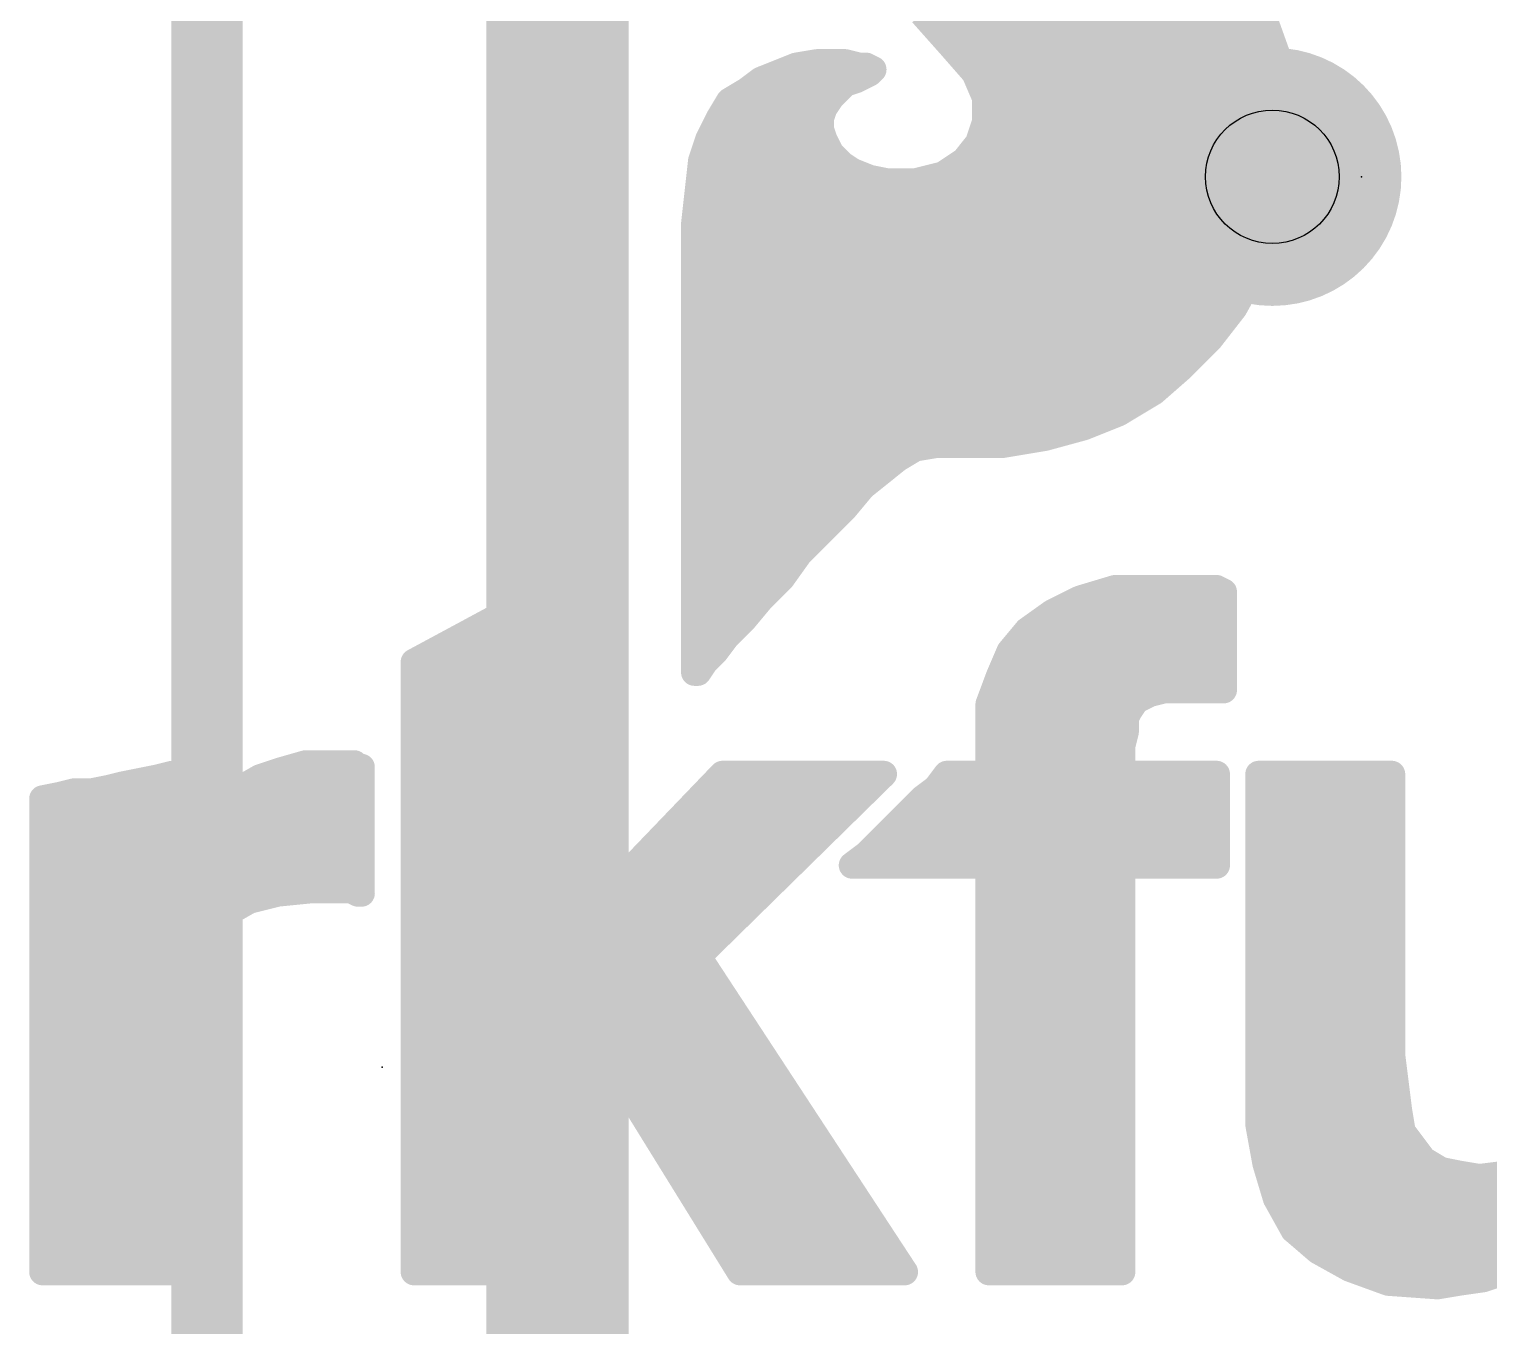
# Model space of a CAD drawing. Extents: x -33 to 53.6, y -8.2 to 46.5.
# Drawn here: x 7.883 to 12.048, y 33.552 to 37.251 of the extents above; entities that cross this region are included whole.
import ezdxf

# ---------------------------------------------------------------- set-up
doc = ezdxf.new("R2010")
doc.units = 0
for name, color, linetype in [('1', 12, 'CONTINUOUS'), ('18', 110, 'CONTINUOUS'), ('21', 253, 'CONTINUOUS'), ('23', 53, 'CONTINUOUS'), ('44', 253, 'CONTINUOUS')]:
    doc.layers.add(name, color=color, linetype=linetype)

# ---------------------------------------------------------------- blocks, each defined once
blk = doc.blocks.new('ROUNDV')
at = {"const_width": 0.5}
blk.add_lwpolyline([(0, -0.25, 1), (0, 0.25, 1), (0, -0.25)], format="xyb", dxfattribs=at)

msp = doc.modelspace()

# ---------------------------------------------------------------- linework, layer by layer
at = {"layer": '1'}
for points, const_width in [([(9.39, 38.1), (9.39, 30.997)], 0.4064), ([(8.39, 38.1), (8.39, 30.997)], 0.2032)]:
    msp.add_lwpolyline(points, dxfattribs=dict(at, const_width=const_width))
at = {"layer": '21', "const_width": 0.0762}
for points in [[(10.431, 37.296), (10.511, 37.206)], [(11.451, 37.156), (11.401, 37.296)], [(10.4614, 37.2618), (11.4132, 37.2618)], [(10.511, 37.206), (10.581, 37.126)], [(10.131, 37.156), (10.071, 37.146)], [(10.211, 37.156), (10.131, 37.156)], [(10.251, 37.146), (10.211, 37.156)], [(10.5289, 37.1856), (11.4404, 37.1856)], [(11.481, 36.996), (11.451, 37.156)], [(10.071, 37.146), (9.971, 37.106)], [(10.241, 37.106), (10.281, 37.126)], [(10.271, 37.146), (10.251, 37.146)], [(10.291, 37.136), (10.271, 37.146)], [(10.281, 37.126), (10.291, 37.136)], [(10.581, 37.126), (10.611, 37.056)], [(9.931, 37.076), (9.881, 37.046)], [(9.971, 37.106), (9.931, 37.076)], [(9.9795, 37.1094), (10.2478, 37.1094)], [(10.171, 37.056), (10.211, 37.096)], [(10.211, 37.096), (10.241, 37.106)], [(10.5881, 37.1094), (11.4597, 37.1094)], [(9.881, 37.046), (9.851, 36.996)], [(9.8733, 37.0332), (10.1558, 37.0332)], [(10.151, 37.026), (10.171, 37.056)], [(10.611, 37.056), (10.611, 36.986)], [(10.611, 37.0332), (11.474, 37.0332)], [(9.851, 36.996), (9.821, 36.936)], [(10.141, 36.996), (10.151, 37.026)], [(10.141, 36.966), (10.141, 36.996)], [(11.471, 36.816), (11.481, 36.996)], [(9.8315, 36.957), (10.144, 36.957)], [(10.151, 36.936), (10.141, 36.966)], [(10.611, 36.986), (10.591, 36.926)], [(10.6013, 36.957), (11.4788, 36.957)], [(9.821, 36.936), (9.801, 36.876)], [(10.171, 36.896), (10.151, 36.936)], [(10.591, 36.926), (10.551, 36.876)], [(9.801, 36.876), (9.781, 36.696)], [(9.8026, 36.8808), (10.1862, 36.8808)], [(10.201, 36.866), (10.171, 36.896)], [(10.231, 36.846), (10.201, 36.866)], [(10.551, 36.876), (10.491, 36.836)], [(10.5548, 36.8808), (11.4746, 36.8808)], [(10.281, 36.826), (10.231, 36.846)], [(10.331, 36.816), (10.281, 36.826)], [(10.491, 36.836), (10.411, 36.816)], [(9.7931, 36.8046), (11.4678, 36.8046)], [(10.411, 36.816), (10.331, 36.816)], [(11.421, 36.636), (11.471, 36.816)], [(9.781, 36.696), (9.781, 35.416)], [(9.7846, 36.7284), (11.4467, 36.7284)], [(9.781, 36.6522), (11.4255, 36.6522)], [(11.321, 36.456), (11.421, 36.636)], [(9.781, 36.576), (11.3877, 36.576)], [(9.781, 36.4998), (11.3453, 36.4998)], [(11.251, 36.366), (11.321, 36.456)], [(9.781, 36.4236), (11.2958, 36.4236)], [(11.171, 36.286), (11.251, 36.366)], [(9.781, 36.3474), (11.2324, 36.3474)], [(11.091, 36.216), (11.171, 36.286)], [(9.781, 36.2712), (11.1541, 36.2712)], [(10.991, 36.156), (11.091, 36.216)], [(9.781, 36.195), (11.056, 36.195)], [(10.891, 36.116), (10.991, 36.156)], [(9.781, 36.1188), (10.898, 36.1188)], [(10.781, 36.086), (10.891, 36.116)], [(10.661, 36.066), (10.781, 36.086)], [(9.781, 36.0426), (10.3887, 36.0426)], [(10.361, 36.026), (10.411, 36.056)], [(10.411, 36.056), (10.471, 36.066)], [(10.471, 36.066), (10.661, 36.066)], [(10.261, 35.946), (10.361, 36.026)], [(9.781, 35.9664), (10.2865, 35.9664)], [(10.211, 35.886), (10.261, 35.946)], [(9.781, 35.8902), (10.2145, 35.8902)], [(10.081, 35.756), (10.211, 35.886)], [(9.781, 35.814), (10.139, 35.814)], [(9.781, 35.7378), (10.068, 35.7378)], [(10.031, 35.686), (10.081, 35.756)], [(8.981, 35.446), (9.371, 35.656)], [(9.371, 35.656), (9.371, 34.616)], [(9.781, 35.6616), (10.0066, 35.6616)], [(9.971, 35.626), (10.031, 35.686)], [(10.881, 35.626), (10.981, 35.656)], [(10.981, 35.656), (11.271, 35.656)], [(11.271, 35.656), (11.291, 35.646)], [(9.921, 35.566), (9.971, 35.626)], [(10.801, 35.586), (10.881, 35.626)], [(11.291, 35.646), (11.291, 35.366)], [(9.2399, 35.5854), (9.371, 35.5854)], [(9.781, 35.5854), (9.9372, 35.5854)], [(10.731, 35.536), (10.801, 35.586)], [(10.8002, 35.5854), (11.291, 35.5854)], [(9.871, 35.516), (9.921, 35.566)], [(10.681, 35.476), (10.731, 35.536)], [(9.0984, 35.5092), (9.371, 35.5092)], [(9.781, 35.5092), (9.8659, 35.5092)], [(9.841, 35.476), (9.871, 35.516)], [(10.7087, 35.5092), (11.291, 35.5092)], [(8.981, 33.706), (8.981, 35.446)], [(9.791, 35.416), (9.811, 35.446)], [(9.811, 35.446), (9.841, 35.476)], [(10.651, 35.406), (10.681, 35.476)], [(8.981, 35.433), (9.371, 35.433)], [(9.781, 35.433), (9.8023, 35.433)], [(9.781, 35.416), (9.791, 35.416)], [(10.621, 35.326), (10.651, 35.406)], [(10.6626, 35.433), (11.291, 35.433)], [(11.121, 35.366), (11.081, 35.356)], [(11.291, 35.366), (11.121, 35.366)], [(8.981, 35.3568), (9.371, 35.3568)], [(10.621, 35.126), (10.621, 35.326)], [(10.6326, 35.3568), (11.0842, 35.3568)], [(11.041, 35.336), (11.021, 35.306)], [(11.081, 35.356), (11.041, 35.336)], [(8.981, 35.2806), (9.371, 35.2806)], [(10.621, 35.2806), (11.011, 35.2806)], [(11.021, 35.306), (11.011, 35.286)], [(11.011, 35.286), (11.011, 35.246)], [(11.011, 35.246), (11.001, 35.206)], [(8.981, 35.2044), (9.371, 35.2044)], [(10.621, 35.2044), (11.001, 35.2044)], [(11.001, 35.206), (11.001, 35.126)], [(8.601, 35.136), (8.671, 35.156)], [(8.671, 35.156), (8.811, 35.156)], [(8.811, 35.156), (8.821, 35.146)], [(8.151, 35.096), (8.251, 35.116)], [(8.251, 35.116), (8.291, 35.126)], [(8.291, 35.126), (8.291, 34.856)], [(8.471, 35.076), (8.541, 35.116)], [(8.541, 35.116), (8.601, 35.136)], [(8.5776, 35.1282), (8.831, 35.1282)], [(8.821, 35.146), (8.831, 35.146)], [(8.831, 35.146), (8.831, 34.786)], [(8.981, 35.1282), (9.371, 35.1282)], [(9.371, 34.616), (9.861, 35.126)], [(10.321, 35.126), (9.791, 34.606)], [(9.861, 35.126), (10.321, 35.126)], [(10.471, 35.086), (10.501, 35.126)], [(10.501, 35.126), (10.621, 35.126)], [(10.621, 35.1282), (11.001, 35.1282)], [(11.001, 35.126), (11.271, 35.126)], [(11.271, 35.126), (11.271, 34.866)], [(11.391, 34.126), (11.391, 35.126)], [(11.391, 35.126), (11.771, 35.126)], [(11.771, 35.126), (11.771, 34.326)], [(7.971, 35.066), (8.011, 35.076)], [(8.011, 35.076), (8.061, 35.076)], [(8.061, 35.076), (8.111, 35.086)], [(8.111, 35.086), (8.151, 35.096)], [(8.421, 35.036), (8.471, 35.076)], [(10.431, 35.056), (10.471, 35.086)], [(7.921, 35.056), (7.971, 35.066)], [(7.921, 33.706), (7.921, 35.056)], [(7.921, 35.052), (8.291, 35.052)], [(8.371, 34.976), (8.421, 35.036)], [(8.441, 35.052), (8.831, 35.052)], [(8.981, 35.052), (9.371, 35.052)], [(9.7899, 35.052), (10.2456, 35.052)], [(10.271, 34.896), (10.431, 35.056)], [(10.427, 35.052), (11.271, 35.052)], [(11.391, 35.052), (11.771, 35.052)], [(7.921, 34.9758), (8.291, 34.9758)], [(8.331, 34.926), (8.371, 34.976)], [(8.3708, 34.9758), (8.831, 34.9758)], [(8.981, 34.9758), (9.371, 34.9758)], [(9.7167, 34.9758), (10.1679, 34.9758)], [(10.3508, 34.9758), (11.271, 34.9758)], [(11.391, 34.9758), (11.771, 34.9758)], [(8.291, 34.856), (8.331, 34.926)], [(7.921, 34.8996), (8.291, 34.8996)], [(8.3159, 34.8996), (8.831, 34.8996)], [(8.981, 34.8996), (9.371, 34.8996)], [(9.6435, 34.8996), (10.0902, 34.8996)], [(10.231, 34.866), (10.271, 34.896)], [(10.621, 34.866), (10.231, 34.866)], [(10.2746, 34.8996), (11.271, 34.8996)], [(10.621, 33.706), (10.621, 34.866)], [(11.271, 34.866), (11.001, 34.866)], [(11.001, 34.866), (11.001, 33.706)], [(11.391, 34.8996), (11.771, 34.8996)], [(7.921, 34.8234), (8.831, 34.8234)], [(8.981, 34.8234), (9.371, 34.8234)], [(9.5703, 34.8234), (10.0126, 34.8234)], [(10.621, 34.8234), (11.001, 34.8234)], [(11.391, 34.8234), (11.771, 34.8234)], [(8.591, 34.786), (8.511, 34.766)], [(8.691, 34.796), (8.591, 34.786)], [(8.801, 34.796), (8.691, 34.796)], [(8.821, 34.786), (8.801, 34.796)], [(8.831, 34.786), (8.821, 34.786)], [(7.921, 34.7472), (8.4781, 34.7472)], [(8.511, 34.766), (8.441, 34.726)], [(8.981, 34.7472), (9.371, 34.7472)], [(9.4971, 34.7472), (9.9349, 34.7472)], [(10.621, 34.7472), (11.001, 34.7472)], [(11.391, 34.7472), (11.771, 34.7472)], [(8.441, 34.726), (8.391, 34.666)], [(7.921, 34.671), (8.3952, 34.671)], [(8.391, 34.666), (8.351, 34.596)], [(8.981, 34.671), (9.371, 34.671)], [(9.4238, 34.671), (9.8573, 34.671)], [(10.621, 34.671), (11.001, 34.671)], [(11.391, 34.671), (11.771, 34.671)], [(7.921, 34.5948), (8.3507, 34.5948)], [(8.351, 34.596), (8.331, 34.526)], [(8.981, 34.5948), (9.7983, 34.5948)], [(9.791, 34.606), (10.381, 33.706)], [(10.621, 34.5948), (11.001, 34.5948)], [(11.391, 34.5948), (11.771, 34.5948)], [(7.921, 34.5186), (8.3294, 34.5186)], [(8.331, 34.526), (8.311, 34.436)], [(8.981, 34.5186), (9.8483, 34.5186)], [(10.621, 34.5186), (11.001, 34.5186)], [(11.391, 34.5186), (11.771, 34.5186)], [(7.921, 34.4424), (8.3124, 34.4424)], [(8.311, 34.436), (8.311, 33.706)], [(8.981, 34.4424), (9.8982, 34.4424)], [(10.621, 34.4424), (11.001, 34.4424)], [(11.391, 34.4424), (11.771, 34.4424)], [(7.921, 34.3662), (8.311, 34.3662)], [(8.981, 34.3662), (9.9482, 34.3662)], [(10.621, 34.3662), (11.001, 34.3662)], [(11.391, 34.3662), (11.771, 34.3662)], [(9.521, 34.336), (9.371, 34.196)], [(9.911, 33.706), (9.521, 34.336)], [(11.771, 34.326), (11.791, 34.166)], [(7.921, 34.29), (8.311, 34.29)], [(8.981, 34.29), (9.4717, 34.29)], [(9.5495, 34.29), (9.9982, 34.29)], [(10.621, 34.29), (11.001, 34.29)], [(11.391, 34.29), (11.7755, 34.29)], [(7.921, 34.2138), (8.311, 34.2138)], [(8.981, 34.2138), (9.3901, 34.2138)], [(9.5967, 34.2138), (10.0481, 34.2138)], [(10.621, 34.2138), (11.001, 34.2138)], [(11.391, 34.2138), (11.785, 34.2138)], [(9.371, 34.196), (9.371, 33.706)], [(11.791, 34.166), (11.801, 34.106)], [(7.921, 34.1376), (8.311, 34.1376)], [(8.981, 34.1376), (9.371, 34.1376)], [(9.6438, 34.1376), (10.0981, 34.1376)], [(10.621, 34.1376), (11.001, 34.1376)], [(11.391, 34.1376), (11.7957, 34.1376)], [(11.411, 34.016), (11.391, 34.126)], [(11.801, 34.106), (11.861, 34.026)], [(7.921, 34.0614), (8.311, 34.0614)], [(8.981, 34.0614), (9.371, 34.0614)], [(9.691, 34.0614), (10.148, 34.0614)], [(10.621, 34.0614), (11.001, 34.0614)], [(11.4027, 34.0614), (11.8345, 34.0614)], [(11.441, 33.916), (11.411, 34.016)], [(11.861, 34.026), (11.911, 33.996)], [(11.911, 33.996), (11.961, 33.986)], [(7.921, 33.9852), (8.311, 33.9852)], [(8.981, 33.9852), (9.371, 33.9852)], [(9.7382, 33.9852), (10.198, 33.9852)], [(10.621, 33.9852), (11.001, 33.9852)], [(11.4202, 33.9852), (11.9658, 33.9852)], [(11.961, 33.986), (12.021, 33.976)], [(12.021, 33.976), (12.101, 33.986)], [(7.921, 33.909), (8.311, 33.909)], [(8.981, 33.909), (9.371, 33.909)], [(9.7853, 33.909), (10.2479, 33.909)], [(10.621, 33.909), (11.001, 33.909)], [(11.491, 33.826), (11.441, 33.916)], [(11.4449, 33.909), (12.711, 33.909)], [(7.921, 33.8328), (8.311, 33.8328)], [(8.981, 33.8328), (9.371, 33.8328)], [(9.8325, 33.8328), (10.2979, 33.8328)], [(10.621, 33.8328), (11.001, 33.8328)], [(11.4872, 33.8328), (12.2804, 33.8328)], [(11.561, 33.766), (11.491, 33.826)], [(7.921, 33.7566), (8.311, 33.7566)], [(8.981, 33.7566), (9.371, 33.7566)], [(9.8797, 33.7566), (10.3478, 33.7566)], [(10.621, 33.7566), (11.001, 33.7566)], [(11.651, 33.716), (11.561, 33.766)], [(11.5779, 33.7566), (12.2018, 33.7566)], [(8.311, 33.706), (7.921, 33.706)], [(9.371, 33.706), (8.981, 33.706)], [(10.381, 33.706), (9.911, 33.706)], [(11.001, 33.706), (10.621, 33.706)], [(11.761, 33.676), (11.651, 33.716)], [(12.091, 33.706), (12.031, 33.686)], [(11.7489, 33.6804), (11.9918, 33.6804)], [(11.901, 33.666), (11.761, 33.676)], [(11.961, 33.676), (11.901, 33.666)], [(12.031, 33.686), (11.961, 33.676)]]:
    msp.add_lwpolyline(points, dxfattribs=at)
at = {"layer": '21', "const_width": 0.0381}
for points in [[(10.4614, 37.2809, 1), (10.4614, 37.2428)], [(11.4132, 37.2428, 1), (11.4132, 37.2809)], [(10.5253, 37.2185, 1), (10.4967, 37.1935)], [(10.4968, 37.1933, 1), (10.5252, 37.2187)], [(10.131, 37.175, 1), (10.131, 37.1369)], [(10.1341, 37.1372, 1), (10.1279, 37.1748)], [(10.2156, 37.1745, 1), (10.2064, 37.1375)], [(10.211, 37.1369, 1), (10.211, 37.175)], [(10.5289, 37.2047, 1), (10.5289, 37.1666)], [(11.4697, 37.1595, 1), (11.4323, 37.1525)], [(11.4404, 37.1666, 1), (11.4404, 37.2047)], [(10.0679, 37.1648, 1), (10.0741, 37.1272)], [(10.0781, 37.1283, 1), (10.0639, 37.1637)], [(10.251, 37.1651, 1), (10.251, 37.127)], [(10.2464, 37.1275, 1), (10.2556, 37.1645)], [(10.2795, 37.163, 1), (10.2625, 37.129)], [(10.2675, 37.1395, 1), (10.2945, 37.1125)], [(10.271, 37.127, 1), (10.271, 37.1651)], [(10.2895, 37.109, 1), (10.2725, 37.143)], [(10.3045, 37.1225, 1), (10.2775, 37.1495)], [(10.2825, 37.119, 1), (10.2995, 37.153)], [(10.5985, 37.1335, 1), (10.5635, 37.1185)], [(10.5667, 37.1135, 1), (10.5953, 37.1385)], [(11.4331, 37.1496, 1), (11.4689, 37.1624)], [(9.9196, 37.0912, 1), (9.9424, 37.0608)], [(9.9408, 37.0597, 1), (9.9212, 37.0923)], [(9.9639, 37.1237, 1), (9.9781, 37.0883)], [(9.9824, 37.0908, 1), (9.9596, 37.1212)], [(9.9795, 37.1285, 1), (9.9795, 37.0904)], [(10.205, 37.1141, 1), (10.217, 37.0779)], [(10.2245, 37.0825, 1), (10.1975, 37.1095)], [(10.2325, 37.123, 1), (10.2495, 37.089)], [(10.247, 37.0879, 1), (10.235, 37.1241)], [(10.2478, 37.0904, 1), (10.2478, 37.1285)], [(10.5881, 37.1285, 1), (10.5881, 37.0904)], [(11.4597, 37.0904, 1), (11.4597, 37.1285)], [(9.8733, 37.0523, 1), (9.8733, 37.0142)], [(9.8712, 37.0623, 1), (9.8908, 37.0297)], [(9.8973, 37.0362, 1), (9.8647, 37.0558)], [(10.1575, 37.0695, 1), (10.1845, 37.0425)], [(10.1869, 37.0454, 1), (10.1551, 37.0666)], [(10.1558, 37.0142, 1), (10.1558, 37.0523)], [(10.611, 37.0523, 1), (10.611, 37.0142)], [(10.6301, 37.056, 1), (10.592, 37.056)], [(10.5935, 37.0485, 1), (10.6285, 37.0635)], [(11.474, 37.0142, 1), (11.474, 37.0523)], [(9.868, 36.9875, 1), (9.834, 37.0045)], [(10.1601, 36.996, 1), (10.122, 36.996)], [(10.1351, 37.0366, 1), (10.1669, 37.0154)], [(10.1691, 37.02, 1), (10.1329, 37.032)], [(11.5, 36.9949, 1), (11.462, 36.9971)], [(9.8315, 36.9761, 1), (9.8315, 36.938)], [(9.8347, 37.0058, 1), (9.8673, 36.9862)], [(10.1229, 37.002, 1), (10.1591, 36.99)], [(10.1591, 36.972, 1), (10.1229, 36.96)], [(10.122, 36.966, 1), (10.1601, 36.966)], [(10.144, 36.938, 1), (10.144, 36.9761)], [(10.6013, 36.9761, 1), (10.6013, 36.938)], [(10.592, 36.986, 1), (10.6301, 36.986)], [(10.6291, 36.98, 1), (10.5929, 36.992)], [(11.4623, 36.9925, 1), (11.4997, 36.9995)], [(11.4788, 36.938, 1), (11.4788, 36.9761)], [(9.804, 36.9445, 1), (9.838, 36.9275)], [(9.8391, 36.93, 1), (9.8029, 36.942)], [(10.168, 36.9445, 1), (10.134, 36.9275)], [(10.1329, 36.93, 1), (10.1691, 36.942)], [(10.5729, 36.932, 1), (10.6091, 36.92)], [(10.6059, 36.9141, 1), (10.5761, 36.9379)], [(9.7829, 36.882, 1), (9.8191, 36.87)], [(9.8199, 36.8739, 1), (9.7821, 36.8781)], [(9.8026, 36.8999, 1), (9.8026, 36.8618)], [(10.1845, 36.9095, 1), (10.1575, 36.8825)], [(10.154, 36.8875, 1), (10.188, 36.9045)], [(10.2116, 36.8819, 1), (10.1904, 36.8501)], [(10.1862, 36.8618, 1), (10.1862, 36.8999)], [(10.5361, 36.8879, 1), (10.5659, 36.8641)], [(10.5548, 36.8999, 1), (10.5548, 36.8618)], [(10.5616, 36.8601, 1), (10.5404, 36.8919)], [(11.4746, 36.8618, 1), (11.4746, 36.8999)], [(10.1875, 36.8525, 1), (10.2145, 36.8795)], [(10.2381, 36.8637, 1), (10.2239, 36.8283)], [(10.2204, 36.8301, 1), (10.2416, 36.8619)], [(10.2847, 36.8447, 1), (10.2773, 36.8073)], [(10.2739, 36.8083, 1), (10.2881, 36.8437)], [(10.4804, 36.8519, 1), (10.5016, 36.8201)], [(10.4956, 36.8175, 1), (10.4864, 36.8545)], [(9.7931, 36.8237, 1), (9.7931, 36.7856)], [(10.331, 36.8351, 1), (10.331, 36.797)], [(10.3273, 36.7973, 1), (10.3347, 36.8347)], [(10.4064, 36.8345, 1), (10.4156, 36.7975)], [(10.411, 36.797, 1), (10.411, 36.8351)], [(11.452, 36.8171, 1), (11.49, 36.8149)], [(11.4894, 36.8109, 1), (11.4526, 36.8211)], [(11.4678, 36.7856, 1), (11.4678, 36.8237)], [(9.8001, 36.696, 1), (9.762, 36.696)], [(9.7846, 36.7475, 1), (9.7846, 36.7094)], [(11.4467, 36.7094, 1), (11.4467, 36.7475)], [(9.7621, 36.6981, 1), (9.7999, 36.6939)], [(9.781, 36.6713, 1), (9.781, 36.6332)], [(11.4026, 36.6411, 1), (11.4394, 36.6309)], [(11.4377, 36.6267, 1), (11.4043, 36.6453)], [(11.4255, 36.6332, 1), (11.4255, 36.6713)], [(9.781, 36.5951, 1), (9.781, 36.557)], [(11.3877, 36.557, 1), (11.3877, 36.5951)], [(9.781, 36.5189, 1), (9.781, 36.4808)], [(11.3453, 36.4808, 1), (11.3453, 36.5189)], [(11.3043, 36.4653, 1), (11.3377, 36.4467)], [(11.336, 36.4443, 1), (11.306, 36.4677)], [(9.781, 36.4427, 1), (9.781, 36.4046)], [(11.2958, 36.4046, 1), (11.2958, 36.4427)], [(11.2645, 36.3525, 1), (11.2375, 36.3795)], [(9.781, 36.3665, 1), (9.781, 36.3284)], [(11.236, 36.3777, 1), (11.266, 36.3543)], [(11.2324, 36.3284, 1), (11.2324, 36.3665)], [(11.1575, 36.2995, 1), (11.1845, 36.2725)], [(11.1835, 36.2717, 1), (11.1585, 36.3003)], [(9.781, 36.2903, 1), (9.781, 36.2522)], [(11.1541, 36.2522, 1), (11.1541, 36.2903)], [(11.0785, 36.2303, 1), (11.1035, 36.2017)], [(11.1008, 36.1997, 1), (11.0812, 36.2323)], [(9.781, 36.2141, 1), (9.781, 36.176)], [(10.9981, 36.1383, 1), (10.9839, 36.1737)], [(11.056, 36.176, 1), (11.056, 36.2141)], [(9.781, 36.1379, 1), (9.781, 36.0998)], [(10.8839, 36.1337, 1), (10.8981, 36.0983)], [(10.896, 36.0976, 1), (10.886, 36.1344)], [(10.898, 36.0998, 1), (10.898, 36.1379)], [(10.9812, 36.1723, 1), (11.0008, 36.1397)], [(10.776, 36.1044, 1), (10.786, 36.0676)], [(10.7841, 36.0672, 1), (10.7779, 36.1048)], [(9.781, 36.0617, 1), (9.781, 36.0236)], [(10.3887, 36.0236, 1), (10.3887, 36.0617)], [(10.4079, 36.0748, 1), (10.4141, 36.0372)], [(10.4208, 36.0397, 1), (10.4012, 36.0723)], [(10.471, 36.0851, 1), (10.471, 36.047)], [(10.4741, 36.0472, 1), (10.4679, 36.0848)], [(10.6579, 36.0848, 1), (10.6641, 36.0472)], [(10.661, 36.047, 1), (10.661, 36.0851)], [(10.3512, 36.0423, 1), (10.3708, 36.0097)], [(10.3729, 36.0111, 1), (10.3491, 36.0409)], [(9.781, 35.9855, 1), (9.781, 35.9474)], [(10.2756, 35.9338, 1), (10.2464, 35.9582)], [(10.2865, 35.9474, 1), (10.2865, 35.9855)], [(10.2491, 35.9609, 1), (10.2729, 35.9311)], [(9.781, 35.9093, 1), (9.781, 35.8712)], [(10.1964, 35.8982, 1), (10.2256, 35.8738)], [(10.2245, 35.8725, 1), (10.1975, 35.8995)], [(10.2145, 35.8712, 1), (10.2145, 35.9093)], [(9.781, 35.8331, 1), (9.781, 35.795)], [(10.139, 35.795, 1), (10.139, 35.8331)], [(9.781, 35.7569, 1), (9.781, 35.7188)], [(10.0675, 35.7695, 1), (10.0945, 35.7425)], [(10.0965, 35.7449, 1), (10.0655, 35.7671)], [(10.068, 35.7188, 1), (10.068, 35.7569)], [(9.3901, 35.656, 1), (9.352, 35.656)], [(9.38, 35.6392, 1), (9.362, 35.6728)], [(9.781, 35.6806, 1), (9.781, 35.6425)], [(10.0066, 35.6425, 1), (10.0066, 35.6806)], [(10.0155, 35.6971, 1), (10.0465, 35.6749)], [(10.0445, 35.6725, 1), (10.0175, 35.6995)], [(10.981, 35.675, 1), (10.981, 35.6369)], [(10.9865, 35.6378, 1), (10.9755, 35.6742)], [(11.2795, 35.673, 1), (11.2625, 35.639)], [(11.271, 35.6369, 1), (11.271, 35.675)], [(9.9575, 35.6395, 1), (9.9845, 35.6125)], [(9.9856, 35.6138, 1), (9.9564, 35.6382)], [(10.8755, 35.6442, 1), (10.8865, 35.6078)], [(10.8895, 35.609, 1), (10.8725, 35.643)], [(11.3101, 35.646, 1), (11.272, 35.646)], [(11.2825, 35.629, 1), (11.2995, 35.663)], [(9.2399, 35.6044, 1), (9.2399, 35.5663)], [(9.371, 35.5663, 1), (9.371, 35.6044)], [(9.781, 35.6044, 1), (9.781, 35.5663)], [(9.9372, 35.5663, 1), (9.9372, 35.6044)], [(10.8002, 35.6044, 1), (10.8002, 35.5663)], [(10.7925, 35.603, 1), (10.8095, 35.569)], [(10.8121, 35.5705, 1), (10.7899, 35.6015)], [(11.291, 35.5663, 1), (11.291, 35.6044)], [(9.9064, 35.5782, 1), (9.9356, 35.5538)], [(9.9345, 35.5525, 1), (9.9075, 35.5795)], [(10.7199, 35.5515, 1), (10.7421, 35.5205)], [(10.7456, 35.5238, 1), (10.7164, 35.5482)], [(9.0984, 35.5282, 1), (9.0984, 35.4901)], [(9.371, 35.4901, 1), (9.371, 35.5282)], [(9.781, 35.5282, 1), (9.781, 35.4901)], [(9.8575, 35.5295, 1), (9.8845, 35.5025)], [(9.8862, 35.5046, 1), (9.8558, 35.5274)], [(9.8659, 35.4901, 1), (9.8659, 35.5282)], [(10.7087, 35.5282, 1), (10.7087, 35.4901)], [(11.291, 35.4901, 1), (11.291, 35.5282)], [(9, 35.446, 1), (8.9619, 35.446)], [(9.8269, 35.4354, 1), (9.7951, 35.4566)], [(9.8258, 35.4874, 1), (9.8562, 35.4646)], [(9.8545, 35.4625, 1), (9.8275, 35.4895)], [(10.6664, 35.4882, 1), (10.6956, 35.4638)], [(10.6985, 35.4685, 1), (10.6635, 35.4835)], [(8.972, 35.4628, 1), (8.99, 35.4292)], [(8.981, 35.452, 1), (8.981, 35.4139)], [(9.371, 35.4139, 1), (9.371, 35.452)], [(9.781, 35.452, 1), (9.781, 35.4139)], [(9.781, 35.4351, 1), (9.781, 35.397)], [(9.7751, 35.4266, 1), (9.8069, 35.4054)], [(9.791, 35.397, 1), (9.791, 35.4351)], [(9.7975, 35.4595, 1), (9.8245, 35.4325)], [(9.8023, 35.4139, 1), (9.8023, 35.452)], [(10.6688, 35.3993, 1), (10.6332, 35.4127)], [(10.6626, 35.452, 1), (10.6626, 35.4139)], [(11.291, 35.4139, 1), (11.291, 35.452)], [(9.762, 35.416, 1), (9.8001, 35.416)], [(10.6335, 35.4135, 1), (10.6685, 35.3985)], [(11.121, 35.385, 1), (11.121, 35.3469)], [(11.1256, 35.3475, 1), (11.1164, 35.3845)], [(11.291, 35.3469, 1), (11.291, 35.385)], [(8.981, 35.3758, 1), (8.981, 35.3377)], [(9.371, 35.3377, 1), (9.371, 35.3758)], [(10.6401, 35.326, 1), (10.602, 35.326)], [(10.6326, 35.3758, 1), (10.6326, 35.3377)], [(11.0325, 35.353, 1), (11.0495, 35.319)], [(11.0569, 35.3254, 1), (11.0251, 35.3466)], [(11.0764, 35.3745, 1), (11.0856, 35.3375)], [(11.0895, 35.339, 1), (11.0725, 35.373)], [(11.0842, 35.3377, 1), (11.0842, 35.3758)], [(11.272, 35.366, 1), (11.3101, 35.366)], [(8.981, 35.2996, 1), (8.981, 35.2615)], [(9.371, 35.2615, 1), (9.371, 35.2996)], [(10.6032, 35.3327, 1), (10.6388, 35.3193)], [(10.621, 35.2996, 1), (10.621, 35.2615)], [(11.0301, 35.286, 1), (10.992, 35.286)], [(11.0051, 35.3166, 1), (11.0369, 35.2954)], [(11.038, 35.2975, 1), (11.004, 35.3145)], [(11.011, 35.2615, 1), (11.011, 35.2996)], [(10.994, 35.2945, 1), (11.028, 35.2775)], [(11.0295, 35.2414, 1), (10.9925, 35.2506)], [(8.981, 35.2234, 1), (8.981, 35.1853)], [(9.371, 35.1853, 1), (9.371, 35.2234)], [(10.621, 35.2234, 1), (10.621, 35.1853)], [(11.0201, 35.206, 1), (10.982, 35.206)], [(10.992, 35.246, 1), (11.0301, 35.246)], [(11.001, 35.1853, 1), (11.001, 35.2234)], [(8.671, 35.175, 1), (8.671, 35.1369)], [(8.6762, 35.1377, 1), (8.6658, 35.1743)], [(8.8245, 35.1695, 1), (8.7975, 35.1425)], [(8.811, 35.1369, 1), (8.811, 35.175)], [(10.9825, 35.2106, 1), (11.0195, 35.2014)], [(8.2464, 35.1345, 1), (8.2556, 35.0975)], [(8.2547, 35.0973, 1), (8.2473, 35.1347)], [(8.3101, 35.126, 1), (8.272, 35.126)], [(8.2956, 35.1075, 1), (8.2864, 35.1445)], [(8.535, 35.1341, 1), (8.547, 35.0979)], [(8.5505, 35.0995, 1), (8.5315, 35.1325)], [(8.5776, 35.1472, 1), (8.5776, 35.1091)], [(8.5958, 35.1543, 1), (8.6062, 35.1177)], [(8.607, 35.1179, 1), (8.595, 35.1541)], [(8.821, 35.1651, 1), (8.821, 35.127)], [(8.8075, 35.1325, 1), (8.8345, 35.1595)], [(8.8501, 35.146, 1), (8.812, 35.146)], [(8.831, 35.127, 1), (8.831, 35.1651)], [(8.831, 35.1091, 1), (8.831, 35.1472)], [(8.981, 35.1472, 1), (8.981, 35.1091)], [(9.371, 35.1091, 1), (9.371, 35.1472)], [(9.861, 35.1451, 1), (9.861, 35.107)], [(9.8747, 35.1128, 1), (9.8473, 35.1392)], [(10.3343, 35.1124, 1), (10.3077, 35.1396)], [(10.321, 35.107, 1), (10.321, 35.1451)], [(10.501, 35.1451, 1), (10.501, 35.107)], [(10.5162, 35.1146, 1), (10.4858, 35.1374)], [(10.621, 35.1472, 1), (10.621, 35.1091)], [(10.621, 35.107, 1), (10.621, 35.1451)], [(11.001, 35.1451, 1), (11.001, 35.107)], [(11.001, 35.1091, 1), (11.001, 35.1472)], [(11.2901, 35.126, 1), (11.252, 35.126)], [(11.271, 35.107, 1), (11.271, 35.1451)], [(11.4101, 35.126, 1), (11.372, 35.126)], [(11.391, 35.1451, 1), (11.391, 35.107)], [(11.7901, 35.126, 1), (11.752, 35.126)], [(11.771, 35.107, 1), (11.771, 35.1451)], [(8.011, 35.0951, 1), (8.011, 35.057)], [(8.0156, 35.0575, 1), (8.0064, 35.0945)], [(8.0573, 35.0947, 1), (8.0647, 35.0573)], [(8.061, 35.057, 1), (8.061, 35.0951)], [(8.1064, 35.1045, 1), (8.1156, 35.0675)], [(8.1147, 35.0673, 1), (8.1073, 35.1047)], [(8.1473, 35.1147, 1), (8.1547, 35.0773)], [(8.1556, 35.0775, 1), (8.1464, 35.1145)], [(8.4615, 35.0925, 1), (8.4805, 35.0595)], [(8.4829, 35.0611, 1), (8.4591, 35.0909)], [(10.4558, 35.0974, 1), (10.4862, 35.0746)], [(10.4824, 35.0708, 1), (10.4596, 35.1012)], [(10.602, 35.126, 1), (10.6401, 35.126)], [(10.982, 35.126, 1), (11.0201, 35.126)], [(7.9173, 35.0747, 1), (7.9247, 35.0373)], [(7.921, 35.071, 1), (7.921, 35.0329)], [(7.9401, 35.056, 1), (7.902, 35.056)], [(7.9664, 35.0845, 1), (7.9756, 35.0475)], [(7.9747, 35.0473, 1), (7.9673, 35.0847)], [(8.291, 35.0329, 1), (8.291, 35.071)], [(8.4091, 35.0509, 1), (8.4329, 35.0211)], [(8.4356, 35.0238, 1), (8.4064, 35.0482)], [(8.441, 35.071, 1), (8.441, 35.0329)], [(8.831, 35.0329, 1), (8.831, 35.071)], [(8.981, 35.071, 1), (8.981, 35.0329)], [(9.371, 35.0329, 1), (9.371, 35.071)], [(9.7899, 35.071, 1), (9.7899, 35.0329)], [(10.2456, 35.0329, 1), (10.2456, 35.071)], [(10.427, 35.071, 1), (10.427, 35.0329)], [(10.4196, 35.0712, 1), (10.4424, 35.0408)], [(10.4445, 35.0425, 1), (10.4175, 35.0695)], [(11.271, 35.0329, 1), (11.271, 35.071)], [(11.391, 35.071, 1), (11.391, 35.0329)], [(11.771, 35.0329, 1), (11.771, 35.071)], [(7.921, 34.9948, 1), (7.921, 34.9567)], [(8.291, 34.9567, 1), (8.291, 34.9948)], [(8.3708, 34.9948, 1), (8.3708, 34.9567)], [(8.3564, 34.9882, 1), (8.3856, 34.9638)], [(8.3859, 34.9641, 1), (8.3561, 34.9879)], [(8.831, 34.9567, 1), (8.831, 34.9948)], [(8.981, 34.9948, 1), (8.981, 34.9567)], [(9.371, 34.9567, 1), (9.371, 34.9948)], [(9.7167, 34.9948, 1), (9.7167, 34.9567)], [(10.1679, 34.9567, 1), (10.1679, 34.9948)], [(10.3508, 34.9948, 1), (10.3508, 34.9567)], [(11.271, 34.9567, 1), (11.271, 34.9948)], [(11.391, 34.9948, 1), (11.391, 34.9567)], [(11.771, 34.9567, 1), (11.771, 34.9948)], [(8.3161, 34.9379, 1), (8.3459, 34.9141)], [(8.3475, 34.9165, 1), (8.3145, 34.9355)], [(7.921, 34.9186, 1), (7.921, 34.8805)], [(8.291, 34.8805, 1), (8.291, 34.9186)], [(8.3159, 34.9186, 1), (8.3159, 34.8805)], [(8.831, 34.8805, 1), (8.831, 34.9186)], [(8.981, 34.9186, 1), (8.981, 34.8805)], [(9.371, 34.8805, 1), (9.371, 34.9186)], [(9.6435, 34.9186, 1), (9.6435, 34.8805)], [(10.0902, 34.8805, 1), (10.0902, 34.9186)], [(10.231, 34.885, 1), (10.231, 34.8469)], [(10.2575, 34.9095, 1), (10.2845, 34.8825)], [(10.2746, 34.9186, 1), (10.2746, 34.8805)], [(10.2824, 34.8808, 1), (10.2596, 34.9112)], [(10.6401, 34.866, 1), (10.602, 34.866)], [(10.621, 34.8469, 1), (10.621, 34.885)], [(11.0201, 34.866, 1), (10.982, 34.866)], [(11.001, 34.885, 1), (11.001, 34.8469)], [(11.271, 34.8805, 1), (11.271, 34.9186)], [(11.271, 34.8469, 1), (11.271, 34.885)], [(11.391, 34.9186, 1), (11.391, 34.8805)], [(11.771, 34.8805, 1), (11.771, 34.9186)], [(7.921, 34.8424, 1), (7.921, 34.8043)], [(8.2745, 34.8655, 1), (8.3075, 34.8465)], [(8.272, 34.856, 1), (8.3101, 34.856)], [(8.831, 34.8043, 1), (8.831, 34.8424)], [(8.981, 34.8424, 1), (8.981, 34.8043)], [(9.371, 34.8043, 1), (9.371, 34.8424)], [(9.5703, 34.8424, 1), (9.5703, 34.8043)], [(10.0126, 34.8043, 1), (10.0126, 34.8424)], [(10.2196, 34.8812, 1), (10.2424, 34.8508)], [(10.621, 34.8424, 1), (10.621, 34.8043)], [(11.001, 34.8043, 1), (11.001, 34.8424)], [(11.252, 34.866, 1), (11.2901, 34.866)], [(11.391, 34.8424, 1), (11.391, 34.8043)], [(11.771, 34.8043, 1), (11.771, 34.8424)], [(8.5891, 34.805, 1), (8.5929, 34.767)], [(8.5956, 34.7675, 1), (8.5864, 34.8045)], [(8.691, 34.815, 1), (8.691, 34.7769)], [(8.6929, 34.777, 1), (8.6891, 34.815)], [(8.8095, 34.813, 1), (8.7925, 34.779)], [(8.801, 34.7769, 1), (8.801, 34.815)], [(8.821, 34.8051, 1), (8.821, 34.767)], [(8.8125, 34.769, 1), (8.8295, 34.803)], [(8.831, 34.767, 1), (8.831, 34.8051)], [(7.921, 34.7662, 1), (7.921, 34.7281)], [(8.4781, 34.7281, 1), (8.4781, 34.7662)], [(8.5064, 34.7845, 1), (8.5156, 34.7475)], [(8.5205, 34.7495, 1), (8.5015, 34.7825)], [(8.812, 34.786, 1), (8.8501, 34.786)], [(8.981, 34.7662, 1), (8.981, 34.7281)], [(9.371, 34.7281, 1), (9.371, 34.7662)], [(9.4971, 34.7662, 1), (9.4971, 34.7281)], [(9.9349, 34.7281, 1), (9.9349, 34.7662)], [(10.621, 34.7662, 1), (10.621, 34.7281)], [(11.001, 34.7281, 1), (11.001, 34.7662)], [(11.391, 34.7662, 1), (11.391, 34.7281)], [(11.771, 34.7281, 1), (11.771, 34.7662)], [(8.4315, 34.7425, 1), (8.4505, 34.7095)], [(8.4556, 34.7138, 1), (8.4264, 34.7382)], [(7.921, 34.69, 1), (7.921, 34.6519)], [(8.3764, 34.6782, 1), (8.4056, 34.6538)], [(8.4075, 34.6565, 1), (8.3745, 34.6755)], [(8.3952, 34.6519, 1), (8.3952, 34.69)], [(8.981, 34.69, 1), (8.981, 34.6519)], [(9.371, 34.6519, 1), (9.371, 34.69)], [(9.4238, 34.69, 1), (9.4238, 34.6519)], [(9.8573, 34.6519, 1), (9.8573, 34.69)], [(10.621, 34.69, 1), (10.621, 34.6519)], [(11.001, 34.6519, 1), (11.001, 34.69)], [(11.391, 34.69, 1), (11.391, 34.6519)], [(11.771, 34.6519, 1), (11.771, 34.69)], [(7.921, 34.6138, 1), (7.921, 34.5757)], [(8.3345, 34.6055, 1), (8.3675, 34.5865)], [(8.3693, 34.5908, 1), (8.3327, 34.6012)], [(8.3507, 34.5757, 1), (8.3507, 34.6138)], [(8.981, 34.6138, 1), (8.981, 34.5757)], [(9.3573, 34.6292, 1), (9.3847, 34.6028)], [(9.352, 34.616, 1), (9.3901, 34.616)], [(9.7777, 34.6196, 1), (9.8043, 34.5924)], [(9.8069, 34.6164, 1), (9.7751, 34.5956)], [(9.7983, 34.5757, 1), (9.7983, 34.6138)], [(10.621, 34.6138, 1), (10.621, 34.5757)], [(11.001, 34.5757, 1), (11.001, 34.6138)], [(11.391, 34.6138, 1), (11.391, 34.5757)], [(11.771, 34.5757, 1), (11.771, 34.6138)], [(7.921, 34.5376, 1), (7.921, 34.4995)], [(8.3127, 34.5312, 1), (8.3493, 34.5208)], [(8.3496, 34.5219, 1), (8.3124, 34.5301)], [(8.3294, 34.4995, 1), (8.3294, 34.5376)], [(8.981, 34.5376, 1), (8.981, 34.4995)], [(9.8483, 34.4995, 1), (9.8483, 34.5376)], [(10.621, 34.5376, 1), (10.621, 34.4995)], [(11.001, 34.4995, 1), (11.001, 34.5376)], [(11.391, 34.5376, 1), (11.391, 34.4995)], [(11.771, 34.4995, 1), (11.771, 34.5376)], [(7.921, 34.4614, 1), (7.921, 34.4233)], [(8.33, 34.436, 1), (8.2919, 34.436)], [(8.2924, 34.4401, 1), (8.3296, 34.4319)], [(8.3124, 34.4233, 1), (8.3124, 34.4614)], [(8.981, 34.4614, 1), (8.981, 34.4233)], [(9.8982, 34.4233, 1), (9.8982, 34.4614)], [(10.621, 34.4614, 1), (10.621, 34.4233)], [(11.001, 34.4233, 1), (11.001, 34.4614)], [(11.391, 34.4614, 1), (11.391, 34.4233)], [(11.771, 34.4233, 1), (11.771, 34.4614)], [(7.921, 34.3852, 1), (7.921, 34.3471)], [(8.311, 34.3471, 1), (8.311, 34.3852)], [(8.981, 34.3852, 1), (8.981, 34.3471)], [(9.9482, 34.3471, 1), (9.9482, 34.3852)], [(10.621, 34.3852, 1), (10.621, 34.3471)], [(11.001, 34.3471, 1), (11.001, 34.3852)], [(11.391, 34.3852, 1), (11.391, 34.3471)], [(11.771, 34.3471, 1), (11.771, 34.3852)], [(9.5372, 34.346, 1), (9.5048, 34.326)], [(9.534, 34.3221, 1), (9.508, 34.3499)], [(11.7899, 34.3284, 1), (11.7521, 34.3236)], [(7.921, 34.309, 1), (7.921, 34.2709)], [(8.311, 34.2709, 1), (8.311, 34.309)], [(8.981, 34.309, 1), (8.981, 34.2709)], [(9.4717, 34.2709, 1), (9.4717, 34.309)], [(9.5495, 34.309, 1), (9.5495, 34.2709)], [(9.9982, 34.2709, 1), (9.9982, 34.309)], [(10.621, 34.309, 1), (10.621, 34.2709)], [(11.001, 34.2709, 1), (11.001, 34.309)], [(11.391, 34.309, 1), (11.391, 34.2709)], [(11.752, 34.326, 1), (11.7901, 34.326)], [(11.7755, 34.2709, 1), (11.7755, 34.309)], [(7.921, 34.2328, 1), (7.921, 34.1947)], [(8.311, 34.1947, 1), (8.311, 34.2328)], [(8.981, 34.2328, 1), (8.981, 34.1947)], [(9.3901, 34.1947, 1), (9.3901, 34.2328)], [(9.5967, 34.2328, 1), (9.5967, 34.1947)], [(10.0481, 34.1947, 1), (10.0481, 34.2328)], [(10.621, 34.2328, 1), (10.621, 34.1947)], [(11.001, 34.1947, 1), (11.001, 34.2328)], [(11.391, 34.2328, 1), (11.391, 34.1947)], [(11.785, 34.1947, 1), (11.785, 34.2328)], [(9.358, 34.2099, 1), (9.384, 34.1821)], [(9.3901, 34.196, 1), (9.352, 34.196)], [(11.8098, 34.1691, 1), (11.7722, 34.1629)], [(7.921, 34.1566, 1), (7.921, 34.1185)], [(8.311, 34.1185, 1), (8.311, 34.1566)], [(8.981, 34.1566, 1), (8.981, 34.1185)], [(9.371, 34.1185, 1), (9.371, 34.1566)], [(9.6438, 34.1566, 1), (9.6438, 34.1185)], [(10.0981, 34.1185, 1), (10.0981, 34.1566)], [(10.621, 34.1566, 1), (10.621, 34.1185)], [(11.001, 34.1185, 1), (11.001, 34.1566)], [(11.391, 34.1566, 1), (11.391, 34.1185)], [(11.4097, 34.1294, 1), (11.3723, 34.1226)], [(11.7721, 34.1636, 1), (11.8099, 34.1684)], [(11.7957, 34.1185, 1), (11.7957, 34.1566)], [(11.372, 34.126, 1), (11.4101, 34.126)], [(11.8162, 34.1174, 1), (11.7858, 34.0946)], [(11.7822, 34.1029, 1), (11.8198, 34.1091)], [(7.921, 34.0804, 1), (7.921, 34.0423)], [(8.311, 34.0423, 1), (8.311, 34.0804)], [(8.981, 34.0804, 1), (8.981, 34.0423)], [(9.371, 34.0423, 1), (9.371, 34.0804)], [(9.691, 34.0804, 1), (9.691, 34.0423)], [(10.148, 34.0423, 1), (10.148, 34.0804)], [(10.621, 34.0804, 1), (10.621, 34.0423)], [(11.001, 34.0423, 1), (11.001, 34.0804)], [(11.4027, 34.0804, 1), (11.4027, 34.0423)], [(11.8345, 34.0423, 1), (11.8345, 34.0804)], [(11.4292, 34.0215, 1), (11.3928, 34.0105)], [(11.3923, 34.0126, 1), (11.4297, 34.0194)], [(11.8708, 34.0423, 1), (11.8512, 34.0097)], [(11.8458, 34.0146, 1), (11.8762, 34.0374)], [(11.9147, 34.0147, 1), (11.9073, 33.9773)], [(11.9012, 33.9797, 1), (11.9208, 34.0123)], [(7.921, 34.0042, 1), (7.921, 33.9661)], [(8.311, 33.9661, 1), (8.311, 34.0042)], [(8.981, 34.0042, 1), (8.981, 33.9661)], [(9.371, 33.9661, 1), (9.371, 34.0042)], [(9.7382, 34.0042, 1), (9.7382, 33.9661)], [(10.198, 33.9661, 1), (10.198, 34.0042)], [(10.621, 34.0042, 1), (10.621, 33.9661)], [(11.001, 33.9661, 1), (11.001, 34.0042)], [(11.4202, 34.0042, 1), (11.4202, 33.9661)], [(11.9641, 34.0048, 1), (11.9579, 33.9672)], [(11.9573, 33.9673, 1), (11.9647, 34.0047)], [(11.9658, 33.9661, 1), (11.9658, 34.0042)], [(12.0186, 33.9949, 1), (12.0234, 33.9571)], [(12.0179, 33.9572, 1), (12.0241, 33.9948)], [(7.921, 33.928, 1), (7.921, 33.8899)], [(8.311, 33.8899, 1), (8.311, 33.928)], [(8.981, 33.928, 1), (8.981, 33.8899)], [(9.371, 33.8899, 1), (9.371, 33.928)], [(9.7853, 33.928, 1), (9.7853, 33.8899)], [(10.2479, 33.8899, 1), (10.2479, 33.928)], [(10.621, 33.928, 1), (10.621, 33.8899)], [(11.001, 33.8899, 1), (11.001, 33.928)], [(11.4577, 33.9253, 1), (11.4243, 33.9067)], [(11.4449, 33.928, 1), (11.4449, 33.8899)], [(11.4228, 33.9105, 1), (11.4592, 33.9215)], [(7.921, 33.8518, 1), (7.921, 33.8137)], [(8.311, 33.8137, 1), (8.311, 33.8518)], [(8.981, 33.8518, 1), (8.981, 33.8137)], [(9.371, 33.8137, 1), (9.371, 33.8518)], [(9.8325, 33.8518, 1), (9.8325, 33.8137)], [(10.2979, 33.8137, 1), (10.2979, 33.8518)], [(10.621, 33.8518, 1), (10.621, 33.8137)], [(11.001, 33.8137, 1), (11.001, 33.8518)], [(11.4872, 33.8518, 1), (11.4872, 33.8137)], [(11.5034, 33.8405, 1), (11.4786, 33.8115)], [(11.4743, 33.8167, 1), (11.5077, 33.8353)], [(7.921, 33.7756, 1), (7.921, 33.7375)], [(8.311, 33.7375, 1), (8.311, 33.7756)], [(8.981, 33.7756, 1), (8.981, 33.7375)], [(9.371, 33.7375, 1), (9.371, 33.7756)], [(9.8797, 33.7756, 1), (9.8797, 33.7375)], [(10.3478, 33.7375, 1), (10.3478, 33.7756)], [(10.621, 33.7756, 1), (10.621, 33.7375)], [(11.001, 33.7375, 1), (11.001, 33.7756)], [(11.5703, 33.7827, 1), (11.5517, 33.7493)], [(11.5486, 33.7515, 1), (11.5734, 33.7805)], [(11.5779, 33.7756, 1), (11.5779, 33.7375)], [(7.921, 33.7251, 1), (7.921, 33.687)], [(8.311, 33.687, 1), (8.311, 33.7251)], [(8.981, 33.7251, 1), (8.981, 33.687)], [(9.371, 33.687, 1), (9.371, 33.7251)], [(9.911, 33.7251, 1), (9.911, 33.687)], [(9.8948, 33.696, 1), (9.9272, 33.716)], [(10.3651, 33.6956, 1), (10.3969, 33.7164)], [(10.381, 33.687, 1), (10.381, 33.7251)], [(10.621, 33.7251, 1), (10.621, 33.687)], [(11.001, 33.687, 1), (11.001, 33.7251)], [(11.6575, 33.7339, 1), (11.6445, 33.6981)], [(11.6417, 33.6993, 1), (11.6603, 33.7327)], [(7.902, 33.706, 1), (7.9401, 33.706)], [(8.2919, 33.706, 1), (8.33, 33.706)], [(8.9619, 33.706, 1), (9, 33.706)], [(9.352, 33.706, 1), (9.3901, 33.706)], [(10.602, 33.706, 1), (10.6401, 33.706)], [(10.982, 33.706, 1), (11.0201, 33.706)], [(11.7489, 33.6994, 1), (11.7489, 33.6613)], [(11.7624, 33.695, 1), (11.7596, 33.657)], [(11.7545, 33.6581, 1), (11.7675, 33.6939)], [(11.8979, 33.6848, 1), (11.9041, 33.6472)], [(11.8996, 33.647, 1), (11.9024, 33.685)], [(11.9583, 33.6949, 1), (11.9637, 33.6571)], [(11.9641, 33.6572, 1), (11.9579, 33.6948)], [(11.9918, 33.6613, 1), (11.9918, 33.6994)], [(12.025, 33.7041, 1), (12.037, 33.6679)], [(12.0337, 33.6671, 1), (12.0283, 33.7049)]]:
    msp.add_lwpolyline(points, format="xyb", dxfattribs=at)
at = {"layer": '23'}
for p in [(11.684, 36.83), (8.89, 34.29)]:
    msp.add_point(p, dxfattribs=at)
at = {"layer": '44'}
msp.add_circle((11.43, 36.83), 0.1905, dxfattribs=at)

# ---------------------------------------------------------------- block references
at = {"layer": '18', "xscale": 0.7366, "yscale": 0.7366}
msp.add_blockref('ROUNDV', (11.43, 36.83), dxfattribs=at)
msp.add_blockref('ROUNDV', (11.43, 36.83), dxfattribs=at)

doc.saveas('drawing.dxf')
